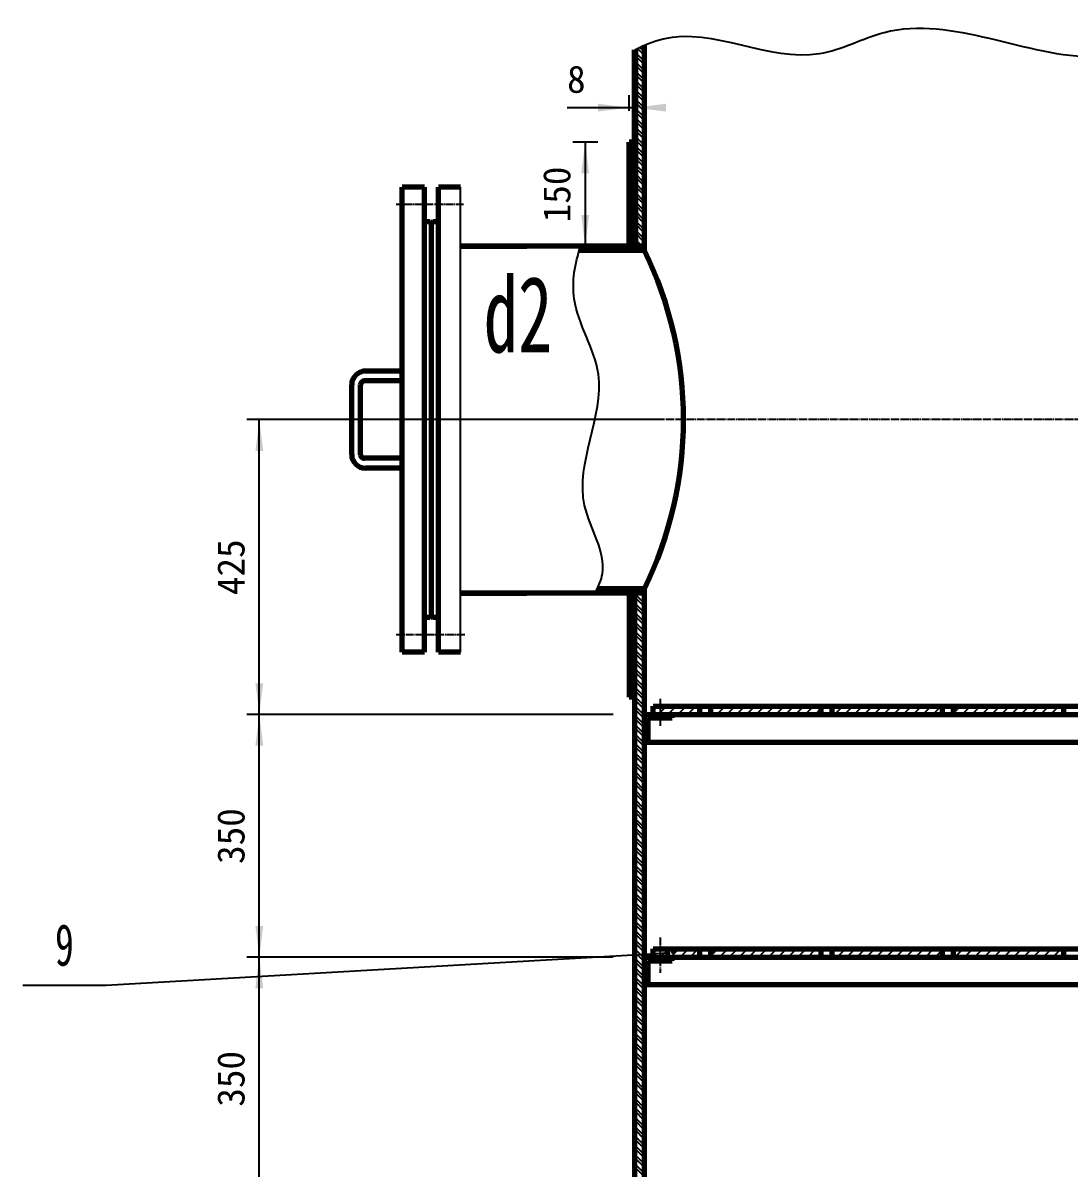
# Model space of a CAD drawing. Header units: millimetres. Extents: x -23892 to 57527, y -540 to 34444.
# Drawn here: x 6830 to 10820, y 19466 to 23832 of the extents above; entities that cross this region are included whole.
import ezdxf

# ---------------------------------------------------------------- set-up
doc = ezdxf.new("R2010")
doc.units = ezdxf.units.MM
doc.linetypes.add('EB_DASHDOT', pattern=[39, 30, -3, 3, -3])
for name, color, linetype, lineweight in [('CAXA0', 7, 'Continuous', 70), ('CAXA1', 1, 'EB_DASHDOT', 25), ('CAXA3', 7, 'Continuous', 25), ('CAXA4', 3, 'Continuous', 25), ('CAXA5', 4, 'Continuous', 25)]:
    doc.layers.add(name, color=color, linetype=linetype, lineweight=lineweight)
doc.styles.get("Standard").update_dxf_attribs({"font": ''})
doc.styles.add('UserTxtStyle1', font='', dxfattribs={"width": 0.667})
doc.styles.add('UserTxtStyle5', font='', dxfattribs={"width": 0.667})
doc.styles.get('Standard').set_extended_font_data('FangSong')
doc.styles.get('UserTxtStyle1').set_extended_font_data('FangSong')
doc.styles.get('UserTxtStyle5').set_extended_font_data('FangSong')

msp = doc.modelspace()

# ---------------------------------------------------------------- hatches: boundary and pattern name
at = {"layer": 'CAXA0', "linetype": 'Continuous', "lineweight": 25}
for color, points in [(3, [(9141.9768, 23508.5538), (9022.9966, 23493.6813), (9022.9966, 23523.4263)]), (3, [(9163.1288, 23508.5538), (9282.109, 23493.6813), (9282.109, 23523.4263)]), (3, [(8974.1308, 23376.9652), (8959.2582, 23257.985), (8989.0033, 23257.985)]), (3, [(8974.1308, 22980.3646), (8959.2582, 23099.3448), (8989.0033, 23099.3448)]), (3, [(7731.6647, 22319.3637), (7746.5373, 22200.3835), (7716.7922, 22200.3835)]), (3, [(7731.6647, 21195.6621), (7746.5373, 21314.6422), (7716.7922, 21314.6422)]), (3, [(7731.6647, 21195.6621), (7746.5373, 21076.6819), (7716.7922, 21076.6819)]), (3, [(7731.6647, 20270.2607), (7746.5373, 20389.2409), (7716.7922, 20389.2409)]), (7, [(9321.246, 20291.6034), (9321.1239, 20293.1544), (9320.7607, 20294.6673), (9320.1653, 20296.1047), (9319.3524, 20297.4313), (9318.3419, 20298.6144), (9317.1588, 20299.6248), (9315.8323, 20300.4377), (9314.3949, 20301.0331), (9312.882, 20301.3963), (9311.3309, 20301.5184), (9309.7799, 20301.3963), (9308.267, 20301.0331), (9306.8296, 20300.4377), (9305.503, 20299.6248), (9304.32, 20298.6144), (9303.3095, 20297.4313), (9302.4966, 20296.1047), (9301.9012, 20294.6673), (9301.538, 20293.1544), (9301.4159, 20291.6034), (9301.538, 20290.0523), (9301.9012, 20288.5395), (9302.4966, 20287.1021), (9303.3095, 20285.7755), (9304.32, 20284.5924), (9305.503, 20283.582), (9306.8296, 20282.769), (9308.267, 20282.1736), (9309.7799, 20281.8104), (9311.3309, 20281.6884), (9312.882, 20281.8104), (9314.3949, 20282.1736), (9315.8323, 20282.769), (9317.1588, 20283.582), (9318.3419, 20284.5924), (9319.3524, 20285.7755), (9320.1653, 20287.1021), (9320.7607, 20288.5395), (9321.1239, 20290.0523)]), (3, [(7731.6647, 20270.2607), (7746.5373, 20151.2806), (7716.7922, 20151.2806)]), (0, [(9298.8211, 20285.5216), (9298.699, 20287.0726), (9298.3358, 20288.5855), (9297.7404, 20290.0229), (9296.9275, 20291.3495), (9295.917, 20292.5325), (9294.734, 20293.543), (9293.4074, 20294.3559), (9291.97, 20294.9513), (9290.4571, 20295.3145), (9288.9061, 20295.4366), (9287.355, 20295.3145), (9285.8421, 20294.9513), (9284.4047, 20294.3559), (9283.0782, 20293.543), (9281.8951, 20292.5325), (9280.8846, 20291.3495), (9280.0717, 20290.0229), (9279.4763, 20288.5855), (9279.1131, 20287.0726), (9278.991, 20285.5216), (9279.1131, 20283.9705), (9279.4763, 20282.4576), (9280.0717, 20281.0202), (9280.8846, 20279.6937), (9281.8951, 20278.5106), (9283.0782, 20277.5001), (9284.4047, 20276.6872), (9285.8421, 20276.0918), (9287.355, 20275.7286), (9288.9061, 20275.6065), (9290.4571, 20275.7286), (9291.97, 20276.0918), (9293.4074, 20276.6872), (9294.734, 20277.5001), (9295.917, 20278.5106), (9296.9275, 20279.6937), (9297.7404, 20281.0202), (9298.3358, 20282.4576), (9298.699, 20283.9705)])]:
    msp.add_hatch(color=color, dxfattribs=at).paths.add_polyline_path(points, flags=0)

# ---------------------------------------------------------------- linework, layer by layer
at = {"layer": 'CAXA0', "linetype": 'Continuous', "lineweight": 70}
for p, q in [((9200.1449, 22964.5006), (9200.1449, 23746.5963)), ((9163.1288, 22980.3646), (9163.1288, 23728.6815)), ((9141.9768, 22980.3646), (9141.9768, 23376.9652)), ((9163.1288, 23376.9652), (9141.9768, 23376.9652)), ((8361.5615, 23205.1049), (8276.9534, 23205.1049)), ((8276.9534, 21433.6224), (8276.9534, 23205.1049)), ((8361.5615, 21433.6224), (8361.5615, 23205.1049)), ((8414.4415, 21433.6224), (8414.4415, 23205.1049)), ((8499.0497, 23205.1049), (8414.4415, 23205.1049)), ((8381.3915, 23072.9047), (8362.0657, 23072.9047)), ((8388.0015, 21572.4326), (8388.0015, 23066.2947)), ((8414.4405, 23072.9047), (8394.6115, 23072.9047)), ((9200.1449, 22980.3646), (8499.0497, 22980.3646)), ((8499.0497, 22980.3646), (8752.3044, 22980.3646)), ((9200.1449, 22964.5006), (8952.0731, 22964.5006)), ((8276.9534, 22504.6949), (8136.8382, 22504.6949)), ((8083.9581, 22186.9125), (8083.9581, 22451.8149)), ((8117.7025, 22185.2461), (8117.7025, 22453.4813)), ((8276.9534, 22466.7013), (8130.9226, 22466.7013)), ((8276.9534, 22172.0261), (8130.9226, 22172.0261)), ((8276.9534, 22134.0324), (8136.8382, 22134.0324)), ((9200.1449, 21658.3627), (8499.0497, 21658.3627)), ((8499.0497, 21658.3627), (8752.3044, 21658.3627)), ((9200.1449, 21674.2268), (9020.1063, 21674.2268)), ((9141.9768, 21658.3627), (9141.9768, 21261.7622)), ((9163.1288, 17229.6564), (9163.1288, 21658.3627)), ((9163.1288, 21261.7622), (9163.1288, 21658.3627)), ((9200.1449, 20164.5006), (9200.1449, 21674.2268)), ((8381.3915, 21565.8226), (8361.4385, 21565.8226)), ((8414.4734, 21565.8226), (8394.6115, 21565.8226)), ((8361.5615, 21433.6224), (8276.9534, 21433.6224)), ((8499.0497, 21433.6224), (8414.4415, 21433.6224)), ((9163.1288, 21261.7622), (9141.9768, 21261.7622)), ((9233.1949, 21195.6621), (9233.1949, 21227.3901)), ((9233.1949, 21227.3901), (12868.7001, 21227.3901)), ((9410.3432, 21227.3901), (9410.3432, 21195.6621)), ((9452.6472, 21227.3901), (9452.6472, 21195.6621)), ((9873.0438, 21227.3901), (9873.0438, 21195.6621)), ((9915.3479, 21227.3901), (9915.3479, 21195.6621)), ((10335.7445, 21227.3901), (10335.7445, 21195.6621)), ((10378.0486, 21227.3901), (10378.0486, 21195.6621)), ((10798.4452, 21227.3901), (10798.4452, 21195.6621)), ((9200.1449, 21195.6621), (12901.7502, 21195.6621)), ((9213.3649, 21182.442), (9305.905, 21182.442)), ((9213.3649, 21182.442), (9213.3649, 21089.9019)), ((9305.905, 21182.442), (9305.905, 21195.6621)), ((9200.1449, 21089.9019), (12901.7502, 21089.9019)), ((9233.1949, 20270.2607), (9233.1949, 20301.9888)), ((9233.1949, 20301.9888), (12868.7001, 20301.9888)), ((9410.3432, 20301.9888), (9410.3432, 20270.2607)), ((9452.6472, 20301.9888), (9452.6472, 20270.2607)), ((9873.0438, 20301.9888), (9873.0438, 20270.2607)), ((9915.3479, 20301.9888), (9915.3479, 20270.2607)), ((10335.7445, 20301.9888), (10335.7445, 20270.2607)), ((10378.0486, 20301.9888), (10378.0486, 20270.2607)), ((10798.4452, 20301.9888), (10798.4452, 20270.2607)), ((9200.1449, 20270.2607), (12901.7502, 20270.2607)), ((9213.3649, 20257.0407), (9213.3649, 20164.5006)), ((9213.3649, 20257.0407), (9305.905, 20257.0407)), ((9305.905, 20257.0407), (9305.905, 20270.2607)), ((9200.1449, 17213.7924), (9200.1449, 20164.8417)), ((12901.7502, 20164.5006), (9200.1449, 20164.5006))]:
    msp.add_line(p, q, dxfattribs=at)
at = {"layer": 'CAXA0', "color": 0, "linetype": 'Continuous', "lineweight": 25}
for p, q in [((9200.1449, 23684.3992), (9163.1288, 23721.4152)), ((9200.1449, 23671.8071), (9163.1288, 23708.8232)), ((9200.1449, 23707.4229), (9173.7472, 23733.8205)), ((9200.1449, 23720.0149), (9182.2326, 23737.9272)), ((9200.1449, 23743.0386), (9197.7475, 23745.436)), ((9200.1449, 23648.7834), (9163.1288, 23685.7995)), ((9200.1449, 23636.1914), (9163.1288, 23673.2074)), ((9200.1449, 23613.1677), (9163.1288, 23650.1837)), ((9200.1449, 23600.5756), (9163.1288, 23637.5917)), ((9200.1449, 23577.5519), (9163.1288, 23614.568)), ((9200.1449, 23564.9599), (9163.1288, 23601.9759)), ((9200.1449, 23541.9362), (9163.1288, 23578.9523)), ((9200.1449, 23529.3441), (9163.1288, 23566.3602)), ((9200.1449, 23506.3205), (9163.1288, 23543.3365)), ((9200.1449, 23493.7284), (9163.1288, 23530.7444)), ((9200.1449, 23470.7047), (9163.1288, 23507.7208)), ((9200.1449, 23458.1126), (9163.1288, 23495.1287)), ((9200.1449, 23435.089), (9163.1288, 23472.105)), ((9200.1449, 23422.4969), (9163.1288, 23459.5129)), ((9200.1449, 23399.4732), (9163.1288, 23436.4893)), ((9200.1449, 23386.8811), (9163.1288, 23423.8972)), ((9200.1449, 23363.8575), (9163.1288, 23400.8735)), ((9141.9768, 23361.6748), (9157.2672, 23376.9652)), ((9141.9768, 23349.0827), (9163.1288, 23370.2348)), ((9200.1449, 23351.2654), (9163.1288, 23388.2815)), ((9200.1449, 23328.2417), (9163.1288, 23365.2578)), ((9141.9768, 23326.0591), (9163.1288, 23347.2111)), ((9141.9768, 23313.467), (9163.1288, 23334.619)), ((9141.9768, 23290.4433), (9163.1288, 23311.5953)), ((9200.1449, 23315.6497), (9163.1288, 23352.6657)), ((9200.1449, 23292.626), (9163.1288, 23329.642)), ((9200.1449, 23280.0339), (9163.1288, 23317.05)), ((9141.9768, 23277.8512), (9163.1288, 23299.0033)), ((9141.9768, 23254.8276), (9163.1288, 23275.9796)), ((9200.1449, 23257.0102), (9163.1288, 23294.0263)), ((9200.1449, 23244.4182), (9163.1288, 23281.4342)), ((9141.9768, 23242.2355), (9163.1288, 23263.3875)), ((9141.9768, 23219.2118), (9163.1288, 23240.3638)), ((9141.9768, 23206.6198), (9163.1288, 23227.7718)), ((9200.1449, 23221.3945), (9163.1288, 23258.4105)), ((9200.1449, 23208.8024), (9163.1288, 23245.8185)), ((9200.1449, 23185.7787), (9163.1288, 23222.7948)), ((9141.9768, 23183.5961), (9163.1288, 23204.7481)), ((9141.9768, 23171.004), (9163.1288, 23192.156)), ((9200.1449, 23173.1867), (9163.1288, 23210.2027)), ((9200.1449, 23150.163), (9163.1288, 23187.179)), ((9141.9768, 23147.9803), (9163.1288, 23169.1324)), ((9141.9768, 23135.3883), (9163.1288, 23156.5403)), ((9200.1449, 23137.5709), (9163.1288, 23174.587)), ((9200.1449, 23114.5472), (9163.1288, 23151.5633)), ((9200.1449, 23101.9552), (9163.1288, 23138.9712)), ((9141.9768, 23112.3646), (9163.1288, 23133.5166)), ((9141.9768, 23099.7725), (9163.1288, 23120.9245)), ((9141.9768, 23076.7488), (9163.1288, 23097.9009)), ((9200.1449, 23078.9315), (9163.1288, 23115.9475)), ((9200.1449, 23066.3394), (9163.1288, 23103.3555)), ((9141.9768, 23064.1568), (9163.1288, 23085.3088)), ((9141.9768, 23041.1331), (9163.1288, 23062.2851)), ((9141.9768, 23028.541), (9163.1288, 23049.693)), ((9200.1449, 23043.3157), (9163.1288, 23080.3318)), ((9200.1449, 23030.7237), (9163.1288, 23067.7397)), ((9141.9768, 23005.5173), (9163.1288, 23026.6694)), ((9141.9768, 22992.9253), (9163.1288, 23014.0773)), ((9200.1449, 23007.7), (9163.1288, 23044.7161)), ((9200.1449, 22995.1079), (9163.1288, 23032.124)), ((9191.8645, 22980.3646), (9163.1288, 23009.1003)), ((8953.6093, 22969.1755), (8964.7985, 22980.3646)), ((8960.152, 22964.5006), (8976.016, 22980.3646)), ((8971.3696, 22964.5006), (8987.2336, 22980.3646)), ((8982.5871, 22964.5006), (8998.4511, 22980.3646)), ((8993.8047, 22964.5006), (9009.6687, 22980.3646)), ((9005.0222, 22964.5006), (9020.8863, 22980.3646)), ((9016.2398, 22964.5006), (9032.1038, 22980.3646)), ((9027.4574, 22964.5006), (9043.3214, 22980.3646)), ((9038.6749, 22964.5006), (9054.5389, 22980.3646)), ((9049.8925, 22964.5006), (9065.7565, 22980.3646)), ((9061.11, 22964.5006), (9076.9741, 22980.3646)), ((9072.3276, 22964.5006), (9088.1916, 22980.3646)), ((9083.5451, 22964.5006), (9099.4092, 22980.3646)), ((9094.7627, 22964.5006), (9110.6267, 22980.3646)), ((9105.9803, 22964.5006), (9121.8443, 22980.3646)), ((9117.1978, 22964.5006), (9133.0618, 22980.3646)), ((9128.4154, 22964.5006), (9144.2794, 22980.3646)), ((9139.6329, 22964.5006), (9155.497, 22980.3646)), ((9150.8505, 22964.5006), (9166.7145, 22980.3646)), ((9152.4398, 22980.3646), (9163.1288, 22991.0536)), ((9162.0681, 22964.5006), (9177.9321, 22980.3646)), ((9179.2724, 22980.3646), (9163.1288, 22996.5082)), ((9173.2856, 22964.5006), (9189.1496, 22980.3646)), ((9184.5032, 22964.5006), (9200.1449, 22980.1423)), ((9195.7207, 22964.5006), (9200.1449, 22968.9247)), ((9011.4508, 21658.3627), (9027.3149, 21674.2268)), ((9022.6684, 21658.3627), (9038.5324, 21674.2268)), ((9033.886, 21658.3627), (9049.75, 21674.2268)), ((9045.1035, 21658.3627), (9060.9675, 21674.2268)), ((9056.3211, 21658.3627), (9072.1851, 21674.2268)), ((9067.5386, 21658.3627), (9083.4027, 21674.2268)), ((9078.7562, 21658.3627), (9094.6202, 21674.2268)), ((9089.9737, 21658.3627), (9105.8378, 21674.2268)), ((9101.1913, 21658.3627), (9117.0553, 21674.2268)), ((9112.4089, 21658.3627), (9128.2729, 21674.2268)), ((9123.6264, 21658.3627), (9139.4904, 21674.2268)), ((9134.844, 21658.3627), (9150.708, 21674.2268)), ((9141.9768, 21639.5269), (9160.8126, 21658.3627)), ((9141.9768, 21652.119), (9148.2206, 21658.3627)), ((9146.0615, 21658.3627), (9161.9256, 21674.2268)), ((9157.2791, 21658.3627), (9173.1431, 21674.2268)), ((9200.1449, 21618.6859), (9163.1288, 21655.7019)), ((9168.4966, 21658.3627), (9184.3607, 21674.2268)), ((9179.7142, 21658.3627), (9195.5782, 21674.2268)), ((9200.1449, 21641.7096), (9183.4917, 21658.3627)), ((9190.9318, 21658.3627), (9200.1449, 21667.5758)), ((9200.1449, 21654.3016), (9196.0838, 21658.3627)), ((9141.9768, 21616.5032), (9163.1288, 21637.6553)), ((9141.9768, 21603.9112), (9163.1288, 21625.0632)), ((9200.1449, 21606.0938), (9163.1288, 21643.1099)), ((9200.1449, 21583.0701), (9163.1288, 21620.0862)), ((9200.1449, 21570.4781), (9163.1288, 21607.4941)), ((9141.9768, 21580.8875), (9163.1288, 21602.0395)), ((9141.9768, 21568.2954), (9163.1288, 21589.4474)), ((9141.9768, 21545.2717), (9163.1288, 21566.4238)), ((9200.1449, 21547.4544), (9163.1288, 21584.4704)), ((9200.1449, 21534.8623), (9163.1288, 21571.8784)), ((9141.9768, 21532.6797), (9163.1288, 21553.8317)), ((9141.9768, 21509.656), (9163.1288, 21530.808)), ((9200.1449, 21511.8386), (9163.1288, 21548.8547)), ((9200.1449, 21499.2466), (9163.1288, 21536.2626)), ((9141.9768, 21497.0639), (9163.1288, 21518.2159)), ((9141.9768, 21474.0402), (9163.1288, 21495.1923)), ((9141.9768, 21461.4482), (9163.1288, 21482.6002)), ((9200.1449, 21476.2229), (9163.1288, 21513.2389)), ((9200.1449, 21463.6308), (9163.1288, 21500.6469)), ((9200.1449, 21440.6072), (9163.1288, 21477.6232)), ((9141.9768, 21438.4245), (9163.1288, 21459.5765)), ((9141.9768, 21425.8324), (9163.1288, 21446.9844)), ((9200.1449, 21428.0151), (9163.1288, 21465.0311)), ((9200.1449, 21404.9914), (9163.1288, 21442.0075)), ((9141.9768, 21402.8087), (9163.1288, 21423.9608)), ((9141.9768, 21390.2167), (9163.1288, 21411.3687)), ((9200.1449, 21392.3993), (9163.1288, 21429.4154)), ((9200.1449, 21369.3757), (9163.1288, 21406.3917)), ((9200.1449, 21356.7836), (9163.1288, 21393.7996)), ((9141.9768, 21367.193), (9163.1288, 21388.345)), ((9141.9768, 21354.6009), (9163.1288, 21375.753)), ((9141.9768, 21331.5772), (9163.1288, 21352.7293)), ((9200.1449, 21333.7599), (9163.1288, 21370.776)), ((9200.1449, 21321.1678), (9163.1288, 21358.1839)), ((9141.9768, 21318.9852), (9163.1288, 21340.1372)), ((9141.9768, 21295.9615), (9163.1288, 21317.1135)), ((9141.9768, 21283.3694), (9163.1288, 21304.5215)), ((9200.1449, 21298.1442), (9163.1288, 21335.1602)), ((9200.1449, 21285.5521), (9163.1288, 21322.5681)), ((9143.3932, 21261.7622), (9163.1288, 21281.4978)), ((9155.9853, 21261.7622), (9163.1288, 21268.9057)), ((9200.1449, 21262.5284), (9163.1288, 21299.5445)), ((9200.1449, 21249.9363), (9163.1288, 21286.9524)), ((9200.1449, 21226.9127), (9163.1288, 21263.9287)), ((9200.1449, 21214.3206), (9163.1288, 21251.3367)), ((9200.1449, 21191.2969), (9163.1288, 21228.313)), ((9200.1449, 21178.7049), (9163.1288, 21215.7209)), ((9200.1449, 21155.6812), (9163.1288, 21192.6972)), ((9200.1449, 21143.0891), (9163.1288, 21180.1052)), ((9200.1449, 21120.0654), (9163.1288, 21157.0815)), ((9200.1449, 21107.4734), (9163.1288, 21144.4894)), ((9200.1449, 21084.4497), (9163.1288, 21121.4657)), ((9200.1449, 21071.8576), (9163.1288, 21108.8737)), ((9200.1449, 21048.8339), (9163.1288, 21085.85)), ((9200.1449, 21036.2419), (9163.1288, 21073.2579)), ((9200.1449, 21013.2182), (9163.1288, 21050.2342)), ((9200.1449, 21000.6261), (9163.1288, 21037.6422)), ((9200.1449, 20977.6024), (9163.1288, 21014.6185)), ((9200.1449, 20965.0104), (9163.1288, 21002.0264)), ((9200.1449, 20941.9867), (9163.1288, 20979.0027)), ((9200.1449, 20929.3946), (9163.1288, 20966.4107)), ((9200.1449, 20906.371), (9163.1288, 20943.387)), ((9200.1449, 20893.7789), (9163.1288, 20930.7949)), ((9200.1449, 20870.7552), (9163.1288, 20907.7713)), ((9200.1449, 20858.1631), (9163.1288, 20895.1792)), ((9200.1449, 20835.1395), (9163.1288, 20872.1555)), ((9200.1449, 20822.5474), (9163.1288, 20859.5634)), ((9200.1449, 20799.5237), (9163.1288, 20836.5398)), ((9200.1449, 20786.9316), (9163.1288, 20823.9477)), ((9200.1449, 20763.908), (9163.1288, 20800.924)), ((9200.1449, 20751.3159), (9163.1288, 20788.3319)), ((9200.1449, 20728.2922), (9163.1288, 20765.3083)), ((9200.1449, 20715.7001), (9163.1288, 20752.7162)), ((9200.1449, 20692.6765), (9163.1288, 20729.6925)), ((9200.1449, 20680.0844), (9163.1288, 20717.1005)), ((9200.1449, 20657.0607), (9163.1288, 20694.0768)), ((9200.1449, 20644.4687), (9163.1288, 20681.4847)), ((9200.1449, 20621.445), (9163.1288, 20658.461)), ((9200.1449, 20608.8529), (9163.1288, 20645.869)), ((9200.1449, 20585.8292), (9163.1288, 20622.8453)), ((9200.1449, 20573.2372), (9163.1288, 20610.2532)), ((9200.1449, 20550.2135), (9163.1288, 20587.2295)), ((9200.1449, 20537.6214), (9163.1288, 20574.6375)), ((9200.1449, 20514.5977), (9163.1288, 20551.6138)), ((9200.1449, 20502.0057), (9163.1288, 20539.0217)), ((9200.1449, 20478.982), (9163.1288, 20515.998)), ((9200.1449, 20466.3899), (9163.1288, 20503.406)), ((9200.1449, 20443.3662), (9163.1288, 20480.3823)), ((9200.1449, 20430.7742), (9163.1288, 20467.7902)), ((9200.1449, 20407.7505), (9163.1288, 20444.7665)), ((9200.1449, 20395.1584), (9163.1288, 20432.1745)), ((9200.1449, 20372.1348), (9163.1288, 20409.1508)), ((9200.1449, 20359.5427), (9163.1288, 20396.5587)), ((9200.1449, 20336.519), (9163.1288, 20373.5351)), ((9200.1449, 20323.9269), (9163.1288, 20360.943)), ((9200.1449, 20300.9033), (9163.1288, 20337.9193)), ((9200.1449, 20288.3112), (9163.1288, 20325.3272)), ((9200.1449, 20265.2875), (9163.1288, 20302.3036)), ((9288.9061, 20285.5216), (7147.374, 20162.2568)), ((9200.1449, 20252.6954), (9163.1288, 20289.7115)), ((9200.1449, 20229.6718), (9163.1288, 20266.6878)), ((9200.1449, 20217.0797), (9163.1288, 20254.0957)), ((9200.1449, 20194.056), (9163.1288, 20231.0721)), ((9200.1449, 20181.4639), (9163.1288, 20218.48)), ((9200.1449, 20158.4403), (9163.1288, 20195.4563)), ((9200.1449, 20145.8482), (9163.1288, 20182.8643)), ((7147.374, 20162.2568), (6830.0935, 20162.2568)), ((9200.1449, 20122.8245), (9163.1288, 20159.8406)), ((9200.1449, 20110.2325), (9163.1288, 20147.2485)), ((9200.1449, 20087.2088), (9163.1288, 20124.2248)), ((9200.1449, 20074.6167), (9163.1288, 20111.6328)), ((9200.1449, 20051.593), (9163.1288, 20088.6091)), ((9200.1449, 20039.001), (9163.1288, 20076.017)), ((9200.1449, 20015.9773), (9163.1288, 20052.9933)), ((9200.1449, 20003.3852), (9163.1288, 20040.4013)), ((9200.1449, 19980.3615), (9163.1288, 20017.3776)), ((9200.1449, 19967.7695), (9163.1288, 20004.7855)), ((9200.1449, 19944.7458), (9163.1288, 19981.7618)), ((9200.1449, 19932.1537), (9163.1288, 19969.1698)), ((9200.1449, 19909.13), (9163.1288, 19946.1461)), ((9200.1449, 19896.538), (9163.1288, 19933.554)), ((9200.1449, 19873.5143), (9163.1288, 19910.5304)), ((9200.1449, 19860.9222), (9163.1288, 19897.9383)), ((9200.1449, 19837.8986), (9163.1288, 19874.9146)), ((9200.1449, 19825.3065), (9163.1288, 19862.3225)), ((9200.1449, 19802.2828), (9163.1288, 19839.2989)), ((9200.1449, 19789.6907), (9163.1288, 19826.7068)), ((9200.1449, 19766.6671), (9163.1288, 19803.6831)), ((9200.1449, 19754.075), (9163.1288, 19791.091)), ((9200.1449, 19731.0513), (9163.1288, 19768.0674)), ((9200.1449, 19718.4592), (9163.1288, 19755.4753)), ((9200.1449, 19695.4356), (9163.1288, 19732.4516)), ((9200.1449, 19682.8435), (9163.1288, 19719.8595)), ((9200.1449, 19659.8198), (9163.1288, 19696.8359)), ((9200.1449, 19647.2277), (9163.1288, 19684.2438)), ((9200.1449, 19624.2041), (9163.1288, 19661.2201)), ((9200.1449, 19611.612), (9163.1288, 19648.6281)), ((9200.1449, 19588.5883), (9163.1288, 19625.6044)), ((9200.1449, 19575.9963), (9163.1288, 19613.0123)), ((9200.1449, 19552.9726), (9163.1288, 19589.9886)), ((9200.1449, 19540.3805), (9163.1288, 19577.3966)), ((9200.1449, 19517.3568), (9163.1288, 19554.3729)), ((9200.1449, 19504.7648), (9163.1288, 19541.7808)), ((9200.1449, 19481.7411), (9163.1288, 19518.7571)), ((9200.1449, 19469.149), (9163.1288, 19506.1651)), ((9200.1449, 19446.1253), (9163.1288, 19483.1414)), ((9200.1449, 19433.5333), (9163.1288, 19470.5493))]:
    msp.add_line(p, q, dxfattribs=at)
at = {"layer": 'CAXA0', "color": 3, "linetype": 'Continuous', "lineweight": 25}
for p, q in [((9141.9768, 23495.9454), (9141.9768, 23556.1459)), ((9163.1288, 23099.3448), (9163.1288, 23556.1459)), ((8905.0814, 23508.5538), (9163.1288, 23508.5538)), ((9022.9966, 23376.9652), (8926.5387, 23376.9652)), ((8974.1308, 23376.9652), (8974.1308, 22980.3646)), ((9081.1647, 22980.3646), (8926.5387, 22980.3646)), ((9136.6508, 22319.3637), (7684.0727, 22319.3637)), ((7731.6647, 21195.6621), (7731.6647, 22319.3637)), ((9081.1647, 21195.6621), (7684.0727, 21195.6621)), ((9081.1647, 21195.6621), (7684.0727, 21195.6621)), ((7731.6647, 20270.2607), (7731.6647, 21195.6621)), ((9081.1647, 20270.2607), (7684.0727, 20270.2607)), ((9081.1647, 20270.2607), (7684.0727, 20270.2607)), ((7731.6647, 19344.8594), (7731.6647, 20270.2607))]:
    msp.add_line(p, q, dxfattribs=at)
at = {"layer": 'CAXA0', "color": 3, "linetype": 'Continuous', "lineweight": 70}
for p, q in [((8276.9534, 22466.7013), (8194.3697, 22466.7013)), ((8276.9534, 22466.7013), (8194.3697, 22466.7013)), ((8276.9534, 22172.0261), (8194.3697, 22172.0261))]:
    msp.add_line(p, q, dxfattribs=at)
at = {"layer": 'CAXA0', "linetype": 'Continuous', "lineweight": 70}
for centre, radius, start, end in [((8381.3915, 23066.2947), 6.61, 0, 90), ((8394.6115, 23066.2947), 6.61, 90, 180), ((7880.5455, 22319.3637), 1468.8581, 333.9465235, 26.0534765), ((8136.8382, 22451.8149), 52.8801, 90, 180), ((8130.9226, 22453.4813), 13.22, 90, 180), ((8136.8382, 22186.9125), 52.8801, 180, 270), ((8130.9226, 22185.2461), 13.22, 180, 270), ((8381.3915, 21572.4326), 6.61, 270, 0), ((8394.6115, 21572.4326), 6.61, 180, 270)]:
    msp.add_arc(centre, radius, start, end, dxfattribs=at)
at = {"layer": 'CAXA1', "color": 1, "linetype": 'EB_DASHDOT', "lineweight": 25}
for p, q in [((8510.6778, 23139.0048), (8253.6608, 23139.0048)), ((11847.7045, 22319.3637), (8194.3697, 22319.3637)), ((9255.6309, 22319.3637), (8495.0837, 22319.3637)), ((8514.9459, 21499.7225), (8253.9642, 21499.7225))]:
    msp.add_line(p, q, dxfattribs=at)
at = {"layer": 'CAXA1', "color": 3, "linetype": 'EB_DASHDOT', "lineweight": 25}
for p, q in [((9259.635, 21255.7715), (9259.635, 21152.6949)), ((9259.635, 20344.922), (9259.635, 20210.7707))]:
    msp.add_line(p, q, dxfattribs=at)
at = {"layer": 'CAXA3', "linetype": 'Continuous', "lineweight": 100}
msp.add_line((9163.1288, 23728.6815), (9163.1288, 22980.3646), dxfattribs=at)
at = {"layer": 'CAXA3', "color": 7, "linetype": 'Continuous', "lineweight": 25}
for p, q in [((8499.0497, 21433.6224), (8499.0497, 23205.1049)), ((9200.1449, 21654.7289), (9196.5111, 21658.3627))]:
    msp.add_line(p, q, dxfattribs=at)
for points, knots in [([(9163.1288, 23728.6815), (9197.9954, 23746.8357), (9420.4936, 23842.6846), (9766.3008, 23625.1378), (10284.7166, 23914.8218), (10871.1863, 23572.5037), (11564.8523, 23921.6956), (12143.9771, 23655.2719), (12591.8067, 23864.1666), (12831.2913, 23818.8488), (12938.7662, 23783.4013)], [0, 0, 0, 0, 2.946923842, 18.149793504, 24.719728379, 45.370011046, 61.374021237, 79.295433186, 88.612580103, 97.075939524, 97.075939524, 97.075939524, 97.075939524]), ([(9011.3367, 21658.3627), (9025.3272, 21681.9552), (9072.0775, 21791.3284), (8875.3348, 22065.3656), (9115.5621, 22435.328), (8905.4791, 22743.1146), (8934.6601, 22914.4521), (8957.2861, 22980.3646)], [0, 0, 0, 0, 2.024313551, 8.832104135, 21.634289872, 29.277037521, 34.404019273, 34.404019273, 34.404019273, 34.404019273])]:
    msp.add_open_spline(points, degree=3, knots=knots, dxfattribs=at)
at = {"layer": 'CAXA5', "color": 3, "linetype": 'Continuous', "lineweight": 25}
for p, q in [((9259.635, 21202.8751), (9284.15, 21227.3901)), ((9289.8138, 21195.6621), (9321.5418, 21227.3901)), ((9327.2057, 21195.6621), (9358.9337, 21227.3901)), ((9364.5975, 21195.6621), (9396.3256, 21227.3901)), ((9452.6472, 21208.9281), (9471.1093, 21227.3901)), ((9476.7731, 21195.6621), (9508.5011, 21227.3901)), ((9514.165, 21195.6621), (9545.893, 21227.3901)), ((9551.5568, 21195.6621), (9583.2849, 21227.3901)), ((9588.9487, 21195.6621), (9620.6767, 21227.3901)), ((9626.3405, 21195.6621), (9658.0686, 21227.3901)), ((9663.7324, 21195.6621), (9695.4604, 21227.3901)), ((9701.1243, 21195.6621), (9732.8523, 21227.3901)), ((9738.5161, 21195.6621), (9770.2442, 21227.3901)), ((9775.908, 21195.6621), (9807.636, 21227.3901)), ((9813.2998, 21195.6621), (9845.0279, 21227.3901)), ((9850.6917, 21195.6621), (9873.0438, 21218.0142)), ((9915.3479, 21222.9264), (9919.8116, 21227.3901)), ((9925.4754, 21195.6621), (9957.2035, 21227.3901)), ((9962.8673, 21195.6621), (9994.5953, 21227.3901)), ((10000.2591, 21195.6621), (10031.9872, 21227.3901)), ((10037.651, 21195.6621), (10069.379, 21227.3901)), ((10075.0429, 21195.6621), (10106.7709, 21227.3901)), ((10112.4347, 21195.6621), (10144.1628, 21227.3901)), ((10149.8266, 21195.6621), (10181.5546, 21227.3901)), ((10187.2184, 21195.6621), (10218.9465, 21227.3901)), ((10224.6103, 21195.6621), (10256.3383, 21227.3901)), ((10262.0022, 21195.6621), (10293.7302, 21227.3901)), ((10299.394, 21195.6621), (10331.1221, 21227.3901)), ((10378.0486, 21199.5329), (10405.9058, 21227.3901)), ((10411.5696, 21195.6621), (10443.2976, 21227.3901)), ((10448.9615, 21195.6621), (10480.6895, 21227.3901)), ((10486.3533, 21195.6621), (10518.0814, 21227.3901)), ((10523.7452, 21195.6621), (10555.4732, 21227.3901)), ((10561.137, 21195.6621), (10592.8651, 21227.3901)), ((10598.5289, 21195.6621), (10630.2569, 21227.3901)), ((10635.9208, 21195.6621), (10667.6488, 21227.3901)), ((10673.3126, 21195.6621), (10705.0407, 21227.3901)), ((10710.7045, 21195.6621), (10742.4325, 21227.3901)), ((10748.0963, 21195.6621), (10779.8244, 21227.3901)), ((9200.1449, 21174.2331), (9213.3649, 21161.0131)), ((9216.1078, 21195.6621), (9229.3278, 21182.442)), ((9253.4996, 21195.6621), (9259.635, 21189.5267)), ((9259.635, 21189.5267), (9266.7196, 21182.442)), ((9290.8915, 21195.6621), (9304.1115, 21182.442)), ((9401.9894, 21195.6621), (9410.3432, 21204.0159)), ((10785.4882, 21195.6621), (10798.4452, 21208.619)), ((9200.1449, 21136.8412), (9213.3649, 21123.6212)), ((9200.1449, 21099.4494), (9209.6923, 21089.9019)), ((9261.8171, 20270.2607), (9293.5452, 20301.9888)), ((9299.209, 20270.2607), (9330.937, 20301.9888)), ((9336.6008, 20270.2607), (9368.3289, 20301.9888)), ((9373.9927, 20270.2607), (9405.7207, 20301.9888)), ((9452.6472, 20274.1316), (9480.5045, 20301.9888)), ((9486.1683, 20270.2607), (9517.8963, 20301.9888)), ((9523.5601, 20270.2607), (9555.2882, 20301.9888)), ((9560.952, 20270.2607), (9592.68, 20301.9888)), ((9598.3439, 20270.2607), (9630.0719, 20301.9888)), ((9635.7357, 20270.2607), (9667.4638, 20301.9888)), ((9673.1276, 20270.2607), (9704.8556, 20301.9888)), ((9710.5194, 20270.2607), (9742.2475, 20301.9888)), ((9747.9113, 20270.2607), (9779.6393, 20301.9888)), ((9785.3032, 20270.2607), (9817.0312, 20301.9888)), ((9822.695, 20270.2607), (9854.4231, 20301.9888)), ((9915.3479, 20288.1299), (9929.2068, 20301.9888)), ((9934.8706, 20270.2607), (9966.5986, 20301.9888)), ((9972.2625, 20270.2607), (10003.9905, 20301.9888)), ((10009.6543, 20270.2607), (10041.3824, 20301.9888)), ((10047.0462, 20270.2607), (10078.7742, 20301.9888)), ((10084.438, 20270.2607), (10116.1661, 20301.9888)), ((10121.8299, 20270.2607), (10153.5579, 20301.9888)), ((10159.2218, 20270.2607), (10190.9498, 20301.9888)), ((10196.6136, 20270.2607), (10228.3417, 20301.9888)), ((10234.0055, 20270.2607), (10265.7335, 20301.9888)), ((10271.3973, 20270.2607), (10303.1254, 20301.9888)), ((10383.5729, 20270.2607), (10415.301, 20301.9888)), ((10420.9648, 20270.2607), (10452.6928, 20301.9888)), ((10458.3566, 20270.2607), (10490.0847, 20301.9888)), ((10495.7485, 20270.2607), (10527.4765, 20301.9888)), ((10533.1404, 20270.2607), (10564.8684, 20301.9888)), ((10570.5322, 20270.2607), (10602.2603, 20301.9888)), ((10607.9241, 20270.2607), (10639.6521, 20301.9888)), ((10645.3159, 20270.2607), (10677.044, 20301.9888)), ((10682.7078, 20270.2607), (10714.4358, 20301.9888)), ((10720.0997, 20270.2607), (10751.8277, 20301.9888)), ((10757.4915, 20270.2607), (10789.2196, 20301.9888)), ((9206.7126, 20270.2607), (9219.9326, 20257.0407)), ((9244.1044, 20270.2607), (9257.3245, 20257.0407)), ((9281.4963, 20270.2607), (9294.7163, 20257.0407)), ((9860.0869, 20270.2607), (9873.0438, 20283.2177)), ((10308.7892, 20270.2607), (10335.7445, 20297.2161)), ((10794.8834, 20270.2607), (10798.4452, 20273.8225)), ((9200.1449, 20239.4366), (9213.3649, 20226.2166)), ((9213.3649, 20178.0617), (9200.1449, 20164.8417))]:
    msp.add_line(p, q, dxfattribs=at)

# ---------------------------------------------------------------- texts
at = {"layer": 'CAXA0', "color": 3, "lineweight": 25}
msp.add_text('8', height=104.1076, dxfattribs=at).set_placement((8905.1335, 23564.9207))
for s, p in [('150', (8917.7639, 23071.59)), ('425', (7675.2979, 21650.4384)), ('350', (7675.2979, 20625.8869)), ('350', (7675.2979, 19700.4856))]:
    msp.add_text(s, height=104.10765, rotation=90, dxfattribs=at).set_placement(p)
at = {"layer": 'CAXA0', "color": 0, "linetype": 'Continuous', "lineweight": 25, "insert": (6952.4928, 20396.6229), "char_height": 158.640227, "attachment_point": 1, "style": 'UserTxtStyle5'}
msp.add_mtext('\\fFangSong_GB2312|b0|i0|p34;9', dxfattribs=at)
at = {"layer": 'CAXA4', "color": 3, "lineweight": 25, "style": 'UserTxtStyle1', "width": 0.667}
msp.add_text('d2', height=289.12181, dxfattribs=at).set_placement((8586.7496, 22576.47))

doc.saveas('drawing.dxf')
